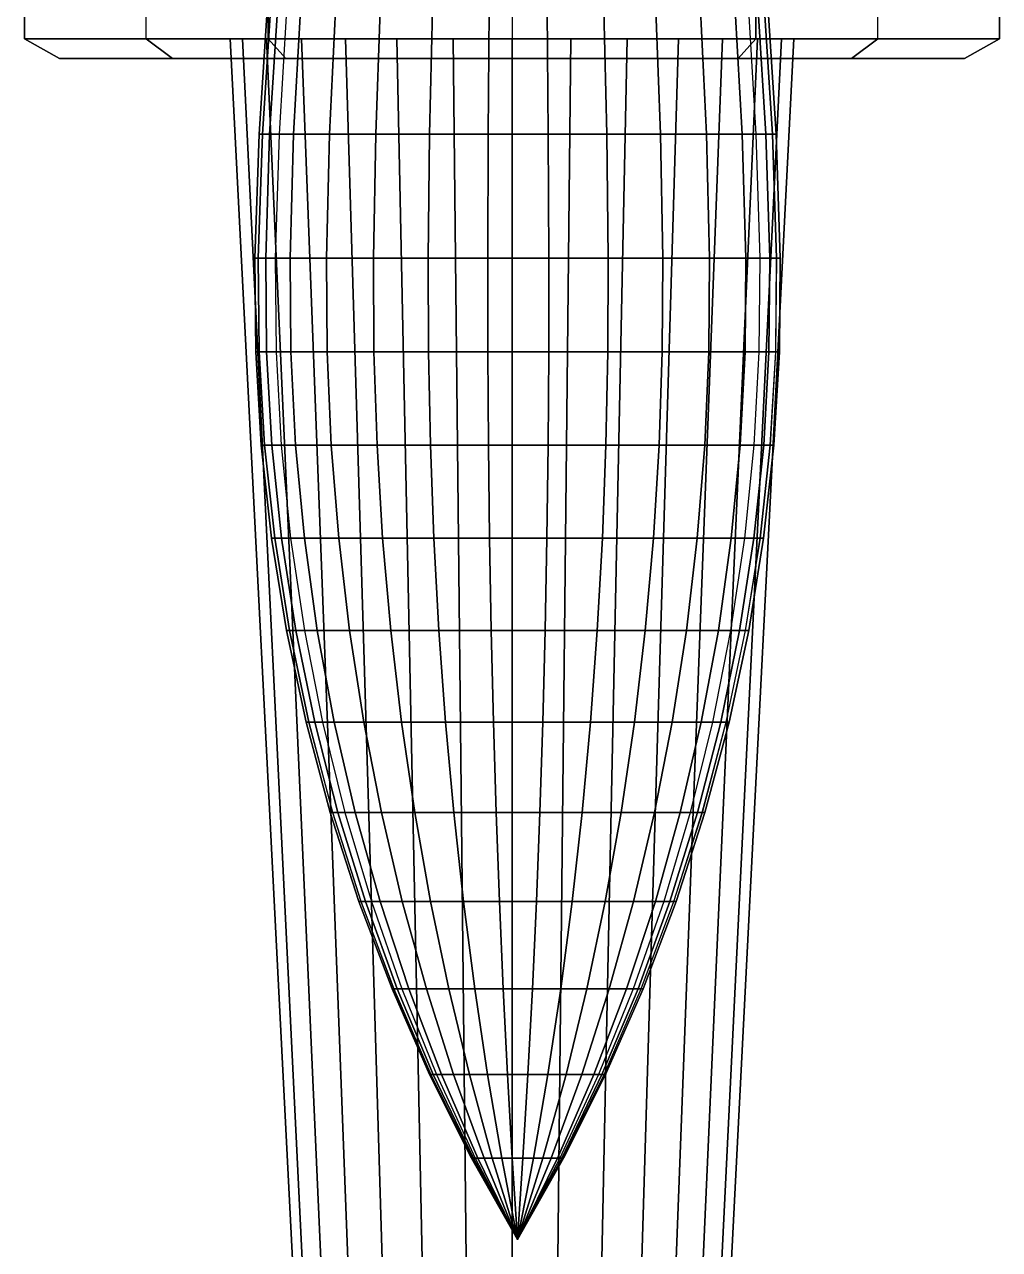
# Model space of a CAD drawing. Extents: x -22.3 to 6.3, y -18.7 to 3.3.
# Drawn here: x -1.795 to 0.883, y -13.472 to -10.107 of the extents above; entities that cross this region are included whole.
import ezdxf

# ---------------------------------------------------------------- set-up
doc = ezdxf.new("R2010")
doc.units = 0
doc.header["$MEASUREMENT"] = 0
for name, color, linetype in [('BODY', 7, 'CONTINUOUS'), ('CANOPY', 7, 'CONTINUOUS'), ('CANOPY-WINDOWS', 7, 'CONTINUOUS'), ('NOSE', 7, 'CONTINUOUS')]:
    doc.layers.add(name, color=color, linetype=linetype)

msp = doc.modelspace()

# ---------------------------------------------------------------- linework, layer by layer
at = {"layer": 'BODY', "linetype": 'Continuous'}
for points in [[(-0.4555, -5.0543, -3.7775), (-0.456, -10.1461, -4.0275), (-1.1256, -10.1461, -4.0275), (-1.1256, -9.2626, -4.0275)], [(-0.4555, -5.0543, -5.3496), (-0.456, -10.1461, -5.3496), (-1.1256, -10.1461, -5.3496), (-1.1256, -9.2626, -5.3496)], [(-0.4565, -5.0543, -5.3496), (-0.456, -10.1461, -5.3496), (0.2136, -10.1461, -5.3496), (0.2136, -9.2626, -5.3496)], [(-0.4565, -5.0543, -3.7775), (-0.456, -10.1461, -4.0275), (0.2136, -10.1461, -4.0275), (0.2136, -9.2626, -4.0275)], [(-1.4607, -9.2626, -4.1525), (-1.7953, -9.2626, -4.1525), (-1.7953, -10.1461, -4.1525), (-1.4607, -10.1461, -4.1525)], [(-1.7953, -10.1461, -4.1525), (-1.7953, -10.1461, -5.1525), (-1.7953, -9.2626, -5.1525), (-1.7953, -9.2626, -4.1525)], [(-1.4607, -9.2626, -5.4025), (-1.7953, -9.2626, -5.1525), (-1.7953, -10.1461, -5.1525), (-1.4607, -10.1461, -5.4025)], [(-1.1256, -10.1461, -4.0275), (-1.4607, -10.1461, -4.1525), (-1.4607, -9.2626, -4.1525), (-1.1256, -9.2626, -4.0275)], [(-1.1256, -10.1461, -5.3496), (-1.4607, -10.1461, -5.4025), (-1.4607, -9.2626, -5.4025), (-1.1256, -9.2626, -5.3496)], [(0.2136, -10.1461, -5.3496), (0.5487, -10.1461, -5.4025), (0.5487, -9.2626, -5.4025), (0.2136, -9.2626, -5.3496)], [(0.2136, -10.1461, -4.0275), (0.5487, -10.1461, -4.1525), (0.5487, -9.2626, -4.1525), (0.2136, -9.2626, -4.0275)], [(0.5487, -9.2626, -5.4025), (0.8833, -9.2626, -5.1525), (0.8833, -10.1461, -5.1525), (0.5487, -10.1461, -5.4025)], [(0.5487, -9.2626, -4.1525), (0.8833, -9.2626, -4.1525), (0.8833, -10.1461, -4.1525), (0.5487, -10.1461, -4.1525)], [(0.8833, -10.1461, -4.1525), (0.8833, -10.1461, -5.1525), (0.8833, -9.2626, -5.1525), (0.8833, -9.2626, -4.1525)], [(-1.3883, -10.2002, -5.3484), (-1.4607, -10.1461, -5.4025), (-1.7953, -10.1461, -5.1525), (-1.6988, -10.2002, -5.1164)], [(-1.7953, -10.1461, -5.1525), (-1.6988, -10.2002, -5.1164), (-1.6988, -10.2002, -4.1885), (-1.7953, -10.1461, -4.1525)], [(-1.6988, -10.2002, -4.1885), (-1.7953, -10.1461, -4.1525), (-1.4607, -10.1461, -4.1525), (-1.3883, -10.2002, -4.1885)], [(-1.1256, -10.1461, -5.3496), (-1.0774, -10.2002, -5.2993), (-1.3883, -10.2002, -5.3484), (-1.4607, -10.1461, -5.4025)], [(-1.4607, -10.1461, -4.1525), (-1.3883, -10.2002, -4.1885), (-1.0774, -10.2002, -4.0725), (-1.1256, -10.1461, -4.0275)], [(0.1654, -10.2002, -5.2993), (0.2136, -10.1461, -5.3496), (-1.1256, -10.1461, -5.3496), (-1.0774, -10.2002, -5.2993)], [(-1.0774, -10.2002, -4.0725), (-1.1256, -10.1461, -4.0275), (0.2136, -10.1461, -4.0275), (0.1654, -10.2002, -4.0725)], [(0.2136, -10.1461, -4.0275), (0.1654, -10.2002, -4.0725), (0.4763, -10.2002, -4.1885), (0.5487, -10.1461, -4.1525)], [(0.5487, -10.1461, -5.4025), (0.4763, -10.2002, -5.3484), (0.1654, -10.2002, -5.2993), (0.2136, -10.1461, -5.3496)], [(0.4763, -10.2002, -4.1885), (0.5487, -10.1461, -4.1525), (0.8833, -10.1461, -4.1525), (0.7867, -10.2002, -4.1885)], [(0.7867, -10.2002, -5.1164), (0.8833, -10.1461, -5.1525), (0.5487, -10.1461, -5.4025), (0.4763, -10.2002, -5.3484)], [(0.8833, -10.1461, -4.1525), (0.7867, -10.2002, -4.1885), (0.7867, -10.2002, -5.1164), (0.8833, -10.1461, -5.1525)], [(-1.3883, -10.2002, -4.1885), (-1.0774, -10.2002, -4.0725), (-0.456, -10.2002, -5.2993), (-1.0774, -10.2002, -5.2993)], [(0.1654, -10.2002, -4.0725), (-1.0774, -10.2002, -4.0725), (-0.456, -10.2002, -5.2993), (0.1654, -10.2002, -4.0725)], [(0.1654, -10.2002, -4.0725), (0.4763, -10.2002, -4.1885), (0.1654, -10.2002, -5.2993), (-0.456, -10.2002, -5.2993)]]:
    msp.add_3dface(points, dxfattribs=at)
at = {"layer": 'BODY', "color": 239, "linetype": 'Continuous'}
for points in [[(-1.3883, -10.2002, -4.1885), (-1.6988, -10.2002, -4.1885), (-1.6988, -10.2002, -5.1164), (-1.2328, -10.2002, -4.7439)], [(-1.6988, -10.2002, -5.1164), (-1.2328, -10.2002, -4.7439), (-1.0774, -10.2002, -5.2993), (-1.3883, -10.2002, -5.3484)], [(0.7867, -10.2002, -5.1164), (0.3208, -10.2002, -4.7439), (0.1654, -10.2002, -5.2993), (0.4763, -10.2002, -5.3484)], [(0.4763, -10.2002, -4.1885), (0.7867, -10.2002, -4.1885), (0.7867, -10.2002, -5.1164), (0.3208, -10.2002, -4.7439)]]:
    msp.add_3dface(points, dxfattribs=at)
at = {"layer": 'CANOPY', "linetype": 'Continuous'}
for points in [[(-1.1418, -10.4078, -4.0866), (-1.1199, -10.0673, -4.0829), (-1.0753, -10.0673, -4.2366), (-1.0958, -10.4078, -4.2452)], [(0.2602, -10.4078, -4.0866), (0.2383, -10.0673, -4.0829), (0.1937, -10.0673, -4.2366), (0.2142, -10.4078, -4.2452)], [(-1.1529, -10.749, -4.0884), (-1.1418, -10.4078, -4.0866), (-1.0958, -10.4078, -4.2452), (-1.1062, -10.749, -4.2496)], [(0.2713, -10.749, -4.0884), (0.2602, -10.4078, -4.0866), (0.2142, -10.4078, -4.2452), (0.2246, -10.749, -4.2496)], [(-1.1508, -11.006, -4.088), (-1.1529, -10.749, -4.0884), (-1.1062, -10.749, -4.2496), (-1.1041, -11.006, -4.2487)], [(0.2691, -11.006, -4.088), (0.2713, -10.749, -4.0884), (0.2246, -10.749, -4.2496), (0.2225, -11.006, -4.2487)], [(-1.1357, -11.2625, -4.0855), (-1.1508, -11.006, -4.088), (-1.1041, -11.006, -4.2487), (-1.0901, -11.2625, -4.2428)], [(0.2541, -11.2625, -4.0855), (0.2691, -11.006, -4.088), (0.2225, -11.006, -4.2487), (0.2085, -11.2625, -4.2428)], [(-1.1167, -11.518, -3.9236), (-1.1449, -11.2625, -3.9219), (-1.1358, -11.2625, -4.0854), (-1.108, -11.518, -4.0806)], [(-1.089, -11.518, -3.7689), (-1.116, -11.2625, -3.7607), (-1.1449, -11.2625, -3.9219), (-1.1167, -11.518, -3.9236)], [(-1.1079, -11.518, -4.0809), (-1.1357, -11.2625, -4.0855), (-1.0901, -11.2625, -4.2428), (-1.0641, -11.518, -4.2319)], [(-1.0263, -11.518, -3.6247), (-1.0507, -11.2625, -3.6105), (-1.116, -11.2625, -3.7607), (-1.089, -11.518, -3.7689)], [(-0.9321, -11.518, -3.4988), (-0.9526, -11.2625, -3.4794), (-1.0507, -11.2625, -3.6105), (-1.0263, -11.518, -3.6247)], [(-0.8114, -11.518, -3.398), (-0.8268, -11.2625, -3.3745), (-0.9526, -11.2625, -3.4794), (-0.9321, -11.518, -3.4988)], [(-0.6707, -11.518, -3.3279), (-0.6803, -11.2625, -3.3013), (-0.8268, -11.2625, -3.3745), (-0.8114, -11.518, -3.398)], [(-0.5176, -11.518, -3.292), (-0.5208, -11.2625, -3.264), (-0.6803, -11.2625, -3.3013), (-0.6707, -11.518, -3.3279)], [(-0.3604, -11.518, -3.2924), (-0.3571, -11.2625, -3.2644), (-0.5208, -11.2625, -3.264), (-0.5176, -11.518, -3.292)], [(-0.2075, -11.518, -3.3291), (-0.1978, -11.2625, -3.3026), (-0.3571, -11.2625, -3.2644), (-0.3604, -11.518, -3.2924)], [(-0.0672, -11.518, -3.4), (-0.0516, -11.2625, -3.3765), (-0.1978, -11.2625, -3.3026), (-0.2075, -11.518, -3.3291)], [(0.053, -11.518, -3.5014), (0.0735, -11.2625, -3.4821), (-0.0516, -11.2625, -3.3765), (-0.0672, -11.518, -3.4)], [(0.1465, -11.518, -3.6278), (0.171, -11.2625, -3.6137), (0.0735, -11.2625, -3.4821), (0.053, -11.518, -3.5014)], [(0.2084, -11.518, -3.7723), (0.2355, -11.2625, -3.7643), (0.171, -11.2625, -3.6137), (0.1465, -11.518, -3.6278)], [(0.2263, -11.518, -4.0809), (0.2541, -11.2625, -4.0855), (0.2085, -11.2625, -4.2428), (0.1825, -11.518, -4.2319)], [(0.2353, -11.518, -3.9272), (0.2635, -11.2625, -3.9257), (0.2355, -11.2625, -3.7643), (0.2084, -11.518, -3.7723)], [(0.2258, -11.518, -4.0842), (0.2535, -11.2625, -4.0891), (0.2635, -11.2625, -3.9257), (0.2353, -11.518, -3.9272)], [(-1.0674, -11.7717, -4.0741), (-1.1079, -11.518, -4.0809), (-1.0641, -11.518, -4.2319), (-1.0263, -11.7717, -4.2159)], [(0.1858, -11.7717, -4.0741), (0.2263, -11.518, -4.0809), (0.1825, -11.518, -4.2319), (0.1446, -11.7717, -4.2159)], [(-1.0143, -12.023, -4.0652), (-1.0674, -11.7717, -4.0741), (-1.0263, -11.7717, -4.2159), (-0.9766, -12.023, -4.195)], [(0.1326, -12.023, -4.0652), (0.1858, -11.7717, -4.0741), (0.1446, -11.7717, -4.2159), (0.095, -12.023, -4.195)], [(-0.9486, -12.2712, -4.0542), (-1.0143, -12.023, -4.0652), (-0.9766, -12.023, -4.195), (-0.9152, -12.2712, -4.1691)], [(0.067, -12.2712, -4.0542), (0.1326, -12.023, -4.0652), (0.095, -12.023, -4.195), (0.0336, -12.2712, -4.1691)], [(-0.8707, -12.5158, -4.0411), (-0.9486, -12.2712, -4.0542), (-0.9152, -12.2712, -4.1691), (-0.8424, -12.5158, -4.1384)], [(-0.011, -12.5158, -4.0411), (0.067, -12.2712, -4.0542), (0.0336, -12.2712, -4.1691), (-0.0392, -12.5158, -4.1384)], [(-0.7806, -12.756, -4.026), (-0.8707, -12.5158, -4.0411), (-0.8424, -12.5158, -4.1384), (-0.7582, -12.756, -4.103)], [(-0.101, -12.756, -4.026), (-0.011, -12.5158, -4.0411), (-0.0392, -12.5158, -4.1384), (-0.1234, -12.756, -4.103)], [(-0.6786, -12.9913, -4.0089), (-0.7806, -12.756, -4.026), (-0.7582, -12.756, -4.103), (-0.663, -12.9913, -4.0628)], [(-0.203, -12.9913, -4.0089), (-0.101, -12.756, -4.026), (-0.1234, -12.756, -4.103), (-0.2186, -12.9913, -4.0628)], [(-0.565, -13.221, -3.9899), (-0.6786, -12.9913, -4.0089), (-0.663, -12.9913, -4.0628), (-0.5568, -13.221, -4.0181)], [(-0.3166, -13.221, -3.9899), (-0.203, -12.9913, -4.0089), (-0.2186, -12.9913, -4.0628), (-0.3248, -13.221, -4.0181)], [(-0.4408, -13.4447, -3.9648), (-0.5672, -13.221, -3.9571), (-0.5656, -13.221, -3.9865), (-0.4408, -13.4447, -3.9648)], [(-0.4401, -13.4447, -3.9689), (-0.565, -13.221, -3.9899), (-0.5568, -13.221, -4.0181), (-0.4401, -13.4447, -3.9689)], [(-0.4415, -13.4447, -3.9689), (-0.3166, -13.221, -3.9899), (-0.3248, -13.221, -4.0181), (-0.4415, -13.4447, -3.9689)], [(-0.4408, -13.4447, -3.9648), (-0.3161, -13.221, -3.9871), (-0.3143, -13.221, -3.9578), (-0.4408, -13.4447, -3.9648)]]:
    msp.add_3dface(points, dxfattribs=at)
at = {"layer": 'CANOPY-WINDOWS', "color": 245, "linetype": 'Continuous'}
for points in [[(-1.151, -10.4078, -3.9215), (-1.1288, -10.0673, -3.9229), (-1.1199, -10.0673, -4.0827), (-1.1418, -10.4078, -4.0865)], [(-1.1219, -10.4078, -3.7589), (-1.1006, -10.0673, -3.7654), (-1.1288, -10.0673, -3.9229), (-1.151, -10.4078, -3.9215)], [(-1.0561, -10.4078, -3.6074), (-1.0368, -10.0673, -3.6186), (-1.1006, -10.0673, -3.7654), (-1.1219, -10.4078, -3.7589)], [(-0.957, -10.4078, -3.4751), (-0.9409, -10.0673, -3.4905), (-1.0368, -10.0673, -3.6186), (-1.0561, -10.4078, -3.6074)], [(-0.8302, -10.4078, -3.3693), (-0.818, -10.0673, -3.3879), (-0.9409, -10.0673, -3.4905), (-0.957, -10.4078, -3.4751)], [(-0.6824, -10.4078, -3.2955), (-0.6748, -10.0673, -3.3165), (-0.818, -10.0673, -3.3879), (-0.8302, -10.4078, -3.3693)], [(-0.5215, -10.4078, -3.2579), (-0.519, -10.0673, -3.28), (-0.6748, -10.0673, -3.3165), (-0.6824, -10.4078, -3.2955)], [(-0.3563, -10.4078, -3.2583), (-0.359, -10.0673, -3.2804), (-0.519, -10.0673, -3.28), (-0.5215, -10.4078, -3.2579)], [(-0.1957, -10.4078, -3.2968), (-0.2033, -10.0673, -3.3177), (-0.359, -10.0673, -3.2804), (-0.3563, -10.4078, -3.2583)], [(-0.0482, -10.4078, -3.3714), (-0.0605, -10.0673, -3.3899), (-0.2033, -10.0673, -3.3177), (-0.1957, -10.4078, -3.2968)], [(0.078, -10.4078, -3.4779), (0.0618, -10.0673, -3.4931), (-0.0605, -10.0673, -3.3899), (-0.0482, -10.4078, -3.3714)], [(0.1763, -10.4078, -3.6107), (0.157, -10.0673, -3.6218), (0.0618, -10.0673, -3.4931), (0.078, -10.4078, -3.4779)], [(0.2414, -10.4078, -3.7625), (0.22, -10.0673, -3.7689), (0.157, -10.0673, -3.6218), (0.1763, -10.4078, -3.6107)], [(0.2696, -10.4078, -3.9253), (0.2474, -10.0673, -3.9266), (0.22, -10.0673, -3.7689), (0.2414, -10.4078, -3.7625)], [(0.2596, -10.4078, -4.0902), (0.2377, -10.0673, -4.0863), (0.2474, -10.0673, -3.9266), (0.2696, -10.4078, -3.9253)], [(-1.1622, -10.749, -3.9209), (-1.151, -10.4078, -3.9215), (-1.1418, -10.4078, -4.0865), (-1.1529, -10.749, -4.0884)], [(-1.1327, -10.749, -3.7557), (-1.1219, -10.4078, -3.7589), (-1.151, -10.4078, -3.9215), (-1.1622, -10.749, -3.9209)], [(-1.0658, -10.749, -3.6017), (-1.0561, -10.4078, -3.6074), (-1.1219, -10.4078, -3.7589), (-1.1327, -10.749, -3.7557)], [(-0.9652, -10.749, -3.4674), (-0.957, -10.4078, -3.4751), (-1.0561, -10.4078, -3.6074), (-1.0658, -10.749, -3.6017)], [(-0.8364, -10.749, -3.3599), (-0.8302, -10.4078, -3.3693), (-0.957, -10.4078, -3.4751), (-0.9652, -10.749, -3.4674)], [(-0.6862, -10.749, -3.285), (-0.6824, -10.4078, -3.2955), (-0.8302, -10.4078, -3.3693), (-0.8364, -10.749, -3.3599)], [(-0.5228, -10.749, -3.2467), (-0.5215, -10.4078, -3.2579), (-0.6824, -10.4078, -3.2955), (-0.6862, -10.749, -3.285)], [(-0.355, -10.749, -3.2471), (-0.3563, -10.4078, -3.2583), (-0.5215, -10.4078, -3.2579), (-0.5228, -10.749, -3.2467)], [(-0.1918, -10.749, -3.2863), (-0.1957, -10.4078, -3.2968), (-0.3563, -10.4078, -3.2583), (-0.355, -10.749, -3.2471)], [(-0.042, -10.749, -3.362), (-0.0482, -10.4078, -3.3714), (-0.1957, -10.4078, -3.2968), (-0.1918, -10.749, -3.2863)], [(0.0862, -10.749, -3.4702), (0.078, -10.4078, -3.4779), (-0.0482, -10.4078, -3.3714), (-0.042, -10.749, -3.362)], [(0.1861, -10.749, -3.6051), (0.1763, -10.4078, -3.6107), (0.078, -10.4078, -3.4779), (0.0862, -10.749, -3.4702)], [(0.2522, -10.749, -3.7593), (0.2414, -10.4078, -3.7625), (0.1763, -10.4078, -3.6107), (0.1861, -10.749, -3.6051)], [(0.2809, -10.749, -3.9247), (0.2696, -10.4078, -3.9253), (0.2414, -10.4078, -3.7625), (0.2522, -10.749, -3.7593)], [(0.2707, -10.749, -4.0922), (0.2596, -10.4078, -4.0902), (0.2696, -10.4078, -3.9253), (0.2809, -10.749, -3.9247)], [(-1.16, -11.006, -3.921), (-1.1622, -10.749, -3.9209), (-1.1529, -10.749, -4.0884), (-1.1508, -11.006, -4.088)], [(-1.1306, -11.006, -3.7563), (-1.1327, -10.749, -3.7557), (-1.1622, -10.749, -3.9209), (-1.16, -11.006, -3.921)], [(-1.0639, -11.006, -3.6029), (-1.0658, -10.749, -3.6017), (-1.1327, -10.749, -3.7557), (-1.1306, -11.006, -3.7563)], [(-0.9636, -11.006, -3.4689), (-0.9652, -10.749, -3.4674), (-1.0658, -10.749, -3.6017), (-1.0639, -11.006, -3.6029)], [(-0.8352, -11.006, -3.3617), (-0.8364, -10.749, -3.3599), (-0.9652, -10.749, -3.4674), (-0.9636, -11.006, -3.4689)], [(-0.6855, -11.006, -3.287), (-0.6862, -10.749, -3.285), (-0.8364, -10.749, -3.3599), (-0.8352, -11.006, -3.3617)], [(-0.5226, -11.006, -3.2489), (-0.5228, -10.749, -3.2467), (-0.6862, -10.749, -3.285), (-0.6855, -11.006, -3.287)], [(-0.3552, -11.006, -3.2493), (-0.355, -10.749, -3.2471), (-0.5228, -10.749, -3.2467), (-0.5226, -11.006, -3.2489)], [(-0.1926, -11.006, -3.2883), (-0.1918, -10.749, -3.2863), (-0.355, -10.749, -3.2471), (-0.3552, -11.006, -3.2493)], [(-0.0432, -11.006, -3.3638), (-0.042, -10.749, -3.362), (-0.1918, -10.749, -3.2863), (-0.1926, -11.006, -3.2883)], [(0.0846, -11.006, -3.4717), (0.0862, -10.749, -3.4702), (-0.042, -10.749, -3.362), (-0.0432, -11.006, -3.3638)], [(0.1842, -11.006, -3.6062), (0.1861, -10.749, -3.6051), (0.0862, -10.749, -3.4702), (0.0846, -11.006, -3.4717)], [(0.25, -11.006, -3.76), (0.2522, -10.749, -3.7593), (0.1861, -10.749, -3.6051), (0.1842, -11.006, -3.6062)], [(0.2787, -11.006, -3.9248), (0.2809, -10.749, -3.9247), (0.2522, -10.749, -3.7593), (0.25, -11.006, -3.76)], [(0.2685, -11.006, -4.0918), (0.2707, -10.749, -4.0922), (0.2809, -10.749, -3.9247), (0.2787, -11.006, -3.9248)], [(-1.1449, -11.2625, -3.9219), (-1.16, -11.006, -3.921), (-1.1508, -11.006, -4.088), (-1.1358, -11.2625, -4.0854)], [(-1.116, -11.2625, -3.7607), (-1.1306, -11.006, -3.7563), (-1.16, -11.006, -3.921), (-1.1449, -11.2625, -3.9219)], [(-1.0507, -11.2625, -3.6105), (-1.0639, -11.006, -3.6029), (-1.1306, -11.006, -3.7563), (-1.116, -11.2625, -3.7607)], [(-0.9526, -11.2625, -3.4794), (-0.9636, -11.006, -3.4689), (-1.0639, -11.006, -3.6029), (-1.0507, -11.2625, -3.6105)], [(-0.8268, -11.2625, -3.3745), (-0.8352, -11.006, -3.3617), (-0.9636, -11.006, -3.4689), (-0.9526, -11.2625, -3.4794)], [(-0.6803, -11.2625, -3.3013), (-0.6855, -11.006, -3.287), (-0.8352, -11.006, -3.3617), (-0.8268, -11.2625, -3.3745)], [(-0.5208, -11.2625, -3.264), (-0.5226, -11.006, -3.2489), (-0.6855, -11.006, -3.287), (-0.6803, -11.2625, -3.3013)], [(-0.3571, -11.2625, -3.2644), (-0.3552, -11.006, -3.2493), (-0.5226, -11.006, -3.2489), (-0.5208, -11.2625, -3.264)], [(-0.1978, -11.2625, -3.3026), (-0.1926, -11.006, -3.2883), (-0.3552, -11.006, -3.2493), (-0.3571, -11.2625, -3.2644)], [(-0.0516, -11.2625, -3.3765), (-0.0432, -11.006, -3.3638), (-0.1926, -11.006, -3.2883), (-0.1978, -11.2625, -3.3026)], [(0.0735, -11.2625, -3.4821), (0.0846, -11.006, -3.4717), (-0.0432, -11.006, -3.3638), (-0.0516, -11.2625, -3.3765)], [(0.171, -11.2625, -3.6137), (0.1842, -11.006, -3.6062), (0.0846, -11.006, -3.4717), (0.0735, -11.2625, -3.4821)], [(0.2355, -11.2625, -3.7643), (0.25, -11.006, -3.76), (0.1842, -11.006, -3.6062), (0.171, -11.2625, -3.6137)], [(0.2635, -11.2625, -3.9257), (0.2787, -11.006, -3.9248), (0.25, -11.006, -3.76), (0.2355, -11.2625, -3.7643)], [(0.2535, -11.2625, -4.0891), (0.2685, -11.006, -4.0918), (0.2787, -11.006, -3.9248), (0.2635, -11.2625, -3.9257)], [(-1.0757, -11.7717, -3.9261), (-1.1167, -11.518, -3.9236), (-1.108, -11.518, -4.0806), (-1.0675, -11.7717, -4.0736)], [(-1.0497, -11.7717, -3.7808), (-1.089, -11.518, -3.7689), (-1.1167, -11.518, -3.9236), (-1.0757, -11.7717, -3.9261)], [(-0.9908, -11.7717, -3.6453), (-1.0263, -11.518, -3.6247), (-1.089, -11.518, -3.7689), (-1.0497, -11.7717, -3.7808)], [(-0.9023, -11.7717, -3.5271), (-0.9321, -11.518, -3.4988), (-1.0263, -11.518, -3.6247), (-0.9908, -11.7717, -3.6453)], [(-0.7889, -11.7717, -3.4324), (-0.8114, -11.518, -3.398), (-0.9321, -11.518, -3.4988), (-0.9023, -11.7717, -3.5271)], [(-0.6568, -11.7717, -3.3665), (-0.6707, -11.518, -3.3279), (-0.8114, -11.518, -3.398), (-0.7889, -11.7717, -3.4324)], [(-0.513, -11.7717, -3.3328), (-0.5176, -11.518, -3.292), (-0.6707, -11.518, -3.3279), (-0.6568, -11.7717, -3.3665)], [(-0.3653, -11.7717, -3.3332), (-0.3604, -11.518, -3.2924), (-0.5176, -11.518, -3.292), (-0.513, -11.7717, -3.3328)], [(-0.2217, -11.7717, -3.3677), (-0.2075, -11.518, -3.3291), (-0.3604, -11.518, -3.2924), (-0.3653, -11.7717, -3.3332)], [(-0.0899, -11.7717, -3.4343), (-0.0672, -11.518, -3.4), (-0.2075, -11.518, -3.3291), (-0.2217, -11.7717, -3.3677)], [(0.023, -11.7717, -3.5295), (0.053, -11.518, -3.5014), (-0.0672, -11.518, -3.4), (-0.0899, -11.7717, -3.4343)], [(0.1109, -11.7717, -3.6482), (0.1465, -11.518, -3.6278), (0.053, -11.518, -3.5014), (0.023, -11.7717, -3.5295)], [(0.169, -11.7717, -3.784), (0.2084, -11.518, -3.7723), (0.1465, -11.518, -3.6278), (0.1109, -11.7717, -3.6482)], [(0.1943, -11.7717, -3.9295), (0.2353, -11.518, -3.9272), (0.2084, -11.518, -3.7723), (0.169, -11.7717, -3.784)], [(0.1853, -11.7717, -4.0769), (0.2258, -11.518, -4.0842), (0.2353, -11.518, -3.9272), (0.1943, -11.7717, -3.9295)], [(-1.0219, -12.023, -3.9294), (-1.0757, -11.7717, -3.9261), (-1.0675, -11.7717, -4.0736), (-1.0144, -12.023, -4.0644)], [(-0.9981, -12.023, -3.7963), (-1.0497, -11.7717, -3.7808), (-1.0757, -11.7717, -3.9261), (-1.0219, -12.023, -3.9294)], [(-0.9442, -12.023, -3.6724), (-0.9908, -11.7717, -3.6453), (-1.0497, -11.7717, -3.7808), (-0.9981, -12.023, -3.7963)], [(-0.8632, -12.023, -3.5642), (-0.9023, -11.7717, -3.5271), (-0.9908, -11.7717, -3.6453), (-0.9442, -12.023, -3.6724)], [(-0.7594, -12.023, -3.4776), (-0.7889, -11.7717, -3.4324), (-0.9023, -11.7717, -3.5271), (-0.8632, -12.023, -3.5642)], [(-0.6385, -12.023, -3.4172), (-0.6568, -11.7717, -3.3665), (-0.7889, -11.7717, -3.4324), (-0.7594, -12.023, -3.4776)], [(-0.5069, -12.023, -3.3864), (-0.513, -11.7717, -3.3328), (-0.6568, -11.7717, -3.3665), (-0.6385, -12.023, -3.4172)], [(-0.3717, -12.023, -3.3868), (-0.3653, -11.7717, -3.3332), (-0.513, -11.7717, -3.3328), (-0.5069, -12.023, -3.3864)], [(-0.2402, -12.023, -3.4183), (-0.2217, -11.7717, -3.3677), (-0.3653, -11.7717, -3.3332), (-0.3717, -12.023, -3.3868)], [(-0.1196, -12.023, -3.4793), (-0.0899, -11.7717, -3.4343), (-0.2217, -11.7717, -3.3677), (-0.2402, -12.023, -3.4183)], [(-0.0163, -12.023, -3.5664), (0.023, -11.7717, -3.5295), (-0.0899, -11.7717, -3.4343), (-0.1196, -12.023, -3.4793)], [(0.0641, -12.023, -3.6751), (0.1109, -11.7717, -3.6482), (0.023, -11.7717, -3.5295), (-0.0163, -12.023, -3.5664)], [(0.1173, -12.023, -3.7993), (0.169, -11.7717, -3.784), (0.1109, -11.7717, -3.6482), (0.0641, -12.023, -3.6751)], [(0.1405, -12.023, -3.9325), (0.1943, -11.7717, -3.9295), (0.169, -11.7717, -3.784), (0.1173, -12.023, -3.7993)], [(0.1322, -12.023, -4.0674), (0.1853, -11.7717, -4.0769), (0.1943, -11.7717, -3.9295), (0.1405, -12.023, -3.9325)], [(-0.9555, -12.2712, -3.9334), (-1.0219, -12.023, -3.9294), (-1.0144, -12.023, -4.0644), (-0.9488, -12.2712, -4.053)], [(-0.9344, -12.2712, -3.8156), (-0.9981, -12.023, -3.7963), (-1.0219, -12.023, -3.9294), (-0.9555, -12.2712, -3.9334)], [(-0.8866, -12.2712, -3.7058), (-0.9442, -12.023, -3.6724), (-0.9981, -12.023, -3.7963), (-0.9344, -12.2712, -3.8156)], [(-0.8149, -12.2712, -3.61), (-0.8632, -12.023, -3.5642), (-0.9442, -12.023, -3.6724), (-0.8866, -12.2712, -3.7058)], [(-0.723, -12.2712, -3.5333), (-0.7594, -12.023, -3.4776), (-0.8632, -12.023, -3.5642), (-0.8149, -12.2712, -3.61)], [(-0.6159, -12.2712, -3.4798), (-0.6385, -12.023, -3.4172), (-0.7594, -12.023, -3.4776), (-0.723, -12.2712, -3.5333)], [(-0.4993, -12.2712, -3.4525), (-0.5069, -12.023, -3.3864), (-0.6385, -12.023, -3.4172), (-0.6159, -12.2712, -3.4798)], [(-0.3796, -12.2712, -3.4528), (-0.3717, -12.023, -3.3868), (-0.5069, -12.023, -3.3864), (-0.4993, -12.2712, -3.4525)], [(-0.2632, -12.2712, -3.4808), (-0.2402, -12.023, -3.4183), (-0.3717, -12.023, -3.3868), (-0.3796, -12.2712, -3.4528)], [(-0.1563, -12.2712, -3.5348), (-0.1196, -12.023, -3.4793), (-0.2402, -12.023, -3.4183), (-0.2632, -12.2712, -3.4808)], [(-0.0648, -12.2712, -3.612), (-0.0163, -12.023, -3.5664), (-0.1196, -12.023, -3.4793), (-0.1563, -12.2712, -3.5348)], [(0.0064, -12.2712, -3.7082), (0.0641, -12.023, -3.6751), (-0.0163, -12.023, -3.5664), (-0.0648, -12.2712, -3.612)], [(0.0535, -12.2712, -3.8182), (0.1173, -12.023, -3.7993), (0.0641, -12.023, -3.6751), (0.0064, -12.2712, -3.7082)], [(0.074, -12.2712, -3.9362), (0.1405, -12.023, -3.9325), (0.1173, -12.023, -3.7993), (0.0535, -12.2712, -3.8182)], [(0.0667, -12.2712, -4.0557), (0.1322, -12.023, -4.0674), (0.1405, -12.023, -3.9325), (0.074, -12.2712, -3.9362)], [(-0.8766, -12.5158, -3.9383), (-0.9555, -12.2712, -3.9334), (-0.9488, -12.2712, -4.053), (-0.8709, -12.5158, -4.0395)], [(-0.8587, -12.5158, -3.8385), (-0.9344, -12.2712, -3.8156), (-0.9555, -12.2712, -3.9334), (-0.8766, -12.5158, -3.9383)], [(-0.8183, -12.5158, -3.7455), (-0.8866, -12.2712, -3.7058), (-0.9344, -12.2712, -3.8156), (-0.8587, -12.5158, -3.8385)], [(-0.7575, -12.5158, -3.6644), (-0.8149, -12.2712, -3.61), (-0.8866, -12.2712, -3.7058), (-0.8183, -12.5158, -3.7455)], [(-0.6797, -12.5158, -3.5994), (-0.723, -12.2712, -3.5333), (-0.8149, -12.2712, -3.61), (-0.7575, -12.5158, -3.6644)], [(-0.589, -12.5158, -3.5542), (-0.6159, -12.2712, -3.4798), (-0.723, -12.2712, -3.5333), (-0.6797, -12.5158, -3.5994)], [(-0.4903, -12.5158, -3.5311), (-0.4993, -12.2712, -3.4525), (-0.6159, -12.2712, -3.4798), (-0.589, -12.5158, -3.5542)], [(-0.389, -12.5158, -3.5313), (-0.3796, -12.2712, -3.4528), (-0.4993, -12.2712, -3.4525), (-0.4903, -12.5158, -3.5311)], [(-0.2904, -12.5158, -3.555), (-0.2632, -12.2712, -3.4808), (-0.3796, -12.2712, -3.4528), (-0.389, -12.5158, -3.5313)], [(-0.1999, -12.5158, -3.6007), (-0.1563, -12.2712, -3.5348), (-0.2632, -12.2712, -3.4808), (-0.2904, -12.5158, -3.555)], [(-0.1225, -12.5158, -3.6661), (-0.0648, -12.2712, -3.612), (-0.1563, -12.2712, -3.5348), (-0.1999, -12.5158, -3.6007)], [(-0.0622, -12.5158, -3.7475), (0.0064, -12.2712, -3.7082), (-0.0648, -12.2712, -3.612), (-0.1225, -12.5158, -3.6661)], [(-0.0223, -12.5158, -3.8407), (0.0535, -12.2712, -3.8182), (0.0064, -12.2712, -3.7082), (-0.0622, -12.5158, -3.7475)], [(-0.0049, -12.5158, -3.9406), (0.074, -12.2712, -3.9362), (0.0535, -12.2712, -3.8182), (-0.0223, -12.5158, -3.8407)], [(-0.0111, -12.5158, -4.0417), (0.0667, -12.2712, -4.0557), (0.074, -12.2712, -3.9362), (-0.0049, -12.5158, -3.9406)], [(-0.7854, -12.756, -3.9438), (-0.8766, -12.5158, -3.9383), (-0.8709, -12.5158, -4.0395), (-0.7809, -12.756, -4.0238)], [(-0.7713, -12.756, -3.8649), (-0.8587, -12.5158, -3.8385), (-0.8766, -12.5158, -3.9383), (-0.7854, -12.756, -3.9438)], [(-0.7393, -12.756, -3.7914), (-0.8183, -12.5158, -3.7455), (-0.8587, -12.5158, -3.8385), (-0.7713, -12.756, -3.8649)], [(-0.6913, -12.756, -3.7272), (-0.7575, -12.5158, -3.6644), (-0.8183, -12.5158, -3.7455), (-0.7393, -12.756, -3.7914)], [(-0.6297, -12.756, -3.6759), (-0.6797, -12.5158, -3.5994), (-0.7575, -12.5158, -3.6644), (-0.6913, -12.756, -3.7272)], [(-0.558, -12.756, -3.6401), (-0.589, -12.5158, -3.5542), (-0.6797, -12.5158, -3.5994), (-0.6297, -12.756, -3.6759)], [(-0.48, -12.756, -3.6218), (-0.4903, -12.5158, -3.5311), (-0.589, -12.5158, -3.5542), (-0.558, -12.756, -3.6401)], [(-0.3998, -12.756, -3.622), (-0.389, -12.5158, -3.5313), (-0.4903, -12.5158, -3.5311), (-0.48, -12.756, -3.6218)], [(-0.3219, -12.756, -3.6407), (-0.2904, -12.5158, -3.555), (-0.389, -12.5158, -3.5313), (-0.3998, -12.756, -3.622)], [(-0.2503, -12.756, -3.6769), (-0.1999, -12.5158, -3.6007), (-0.2904, -12.5158, -3.555), (-0.3219, -12.756, -3.6407)], [(-0.1891, -12.756, -3.7286), (-0.1225, -12.5158, -3.6661), (-0.1999, -12.5158, -3.6007), (-0.2503, -12.756, -3.6769)], [(-0.1414, -12.756, -3.793), (-0.0622, -12.5158, -3.7475), (-0.1225, -12.5158, -3.6661), (-0.1891, -12.756, -3.7286)], [(-0.1098, -12.756, -3.8667), (-0.0223, -12.5158, -3.8407), (-0.0622, -12.5158, -3.7475), (-0.1414, -12.756, -3.793)], [(-0.0961, -12.756, -3.9456), (-0.0049, -12.5158, -3.9406), (-0.0223, -12.5158, -3.8407), (-0.1098, -12.756, -3.8667)], [(-0.101, -12.756, -4.0256), (-0.0111, -12.5158, -4.0417), (-0.0049, -12.5158, -3.9406), (-0.0961, -12.756, -3.9456)], [(-0.6822, -12.9913, -3.9501), (-0.7854, -12.756, -3.9438), (-0.7809, -12.756, -4.0238), (-0.6791, -12.9913, -4.0062)], [(-0.6723, -12.9913, -3.8948), (-0.7713, -12.756, -3.8649), (-0.7854, -12.756, -3.9438), (-0.6822, -12.9913, -3.9501)], [(-0.6499, -12.9913, -3.8433), (-0.7393, -12.756, -3.7914), (-0.7713, -12.756, -3.8649), (-0.6723, -12.9913, -3.8948)], [(-0.6163, -12.9913, -3.7984), (-0.6913, -12.756, -3.7272), (-0.7393, -12.756, -3.7914), (-0.6499, -12.9913, -3.8433)], [(-0.5732, -12.9913, -3.7624), (-0.6297, -12.756, -3.6759), (-0.6913, -12.756, -3.7272), (-0.6163, -12.9913, -3.7984)], [(-0.5229, -12.9913, -3.7373), (-0.558, -12.756, -3.6401), (-0.6297, -12.756, -3.6759), (-0.5732, -12.9913, -3.7624)], [(-0.4682, -12.9913, -3.7245), (-0.48, -12.756, -3.6218), (-0.558, -12.756, -3.6401), (-0.5229, -12.9913, -3.7373)], [(-0.4121, -12.9913, -3.7247), (-0.3998, -12.756, -3.622), (-0.48, -12.756, -3.6218), (-0.4682, -12.9913, -3.7245)], [(-0.3575, -12.9913, -3.7378), (-0.3219, -12.756, -3.6407), (-0.3998, -12.756, -3.622), (-0.4121, -12.9913, -3.7247)], [(-0.3074, -12.9913, -3.7631), (-0.2503, -12.756, -3.6769), (-0.3219, -12.756, -3.6407), (-0.3575, -12.9913, -3.7378)], [(-0.2645, -12.9913, -3.7993), (-0.1891, -12.756, -3.7286), (-0.2503, -12.756, -3.6769), (-0.3074, -12.9913, -3.7631)], [(-0.231, -12.9913, -3.8444), (-0.1414, -12.756, -3.793), (-0.1891, -12.756, -3.7286), (-0.2645, -12.9913, -3.7993)], [(-0.2089, -12.9913, -3.8961), (-0.1098, -12.756, -3.8667), (-0.1414, -12.756, -3.793), (-0.231, -12.9913, -3.8444)], [(-0.1993, -12.9913, -3.9514), (-0.0961, -12.756, -3.9456), (-0.1098, -12.756, -3.8667), (-0.2089, -12.9913, -3.8961)], [(-0.2028, -12.9913, -4.0074), (-0.101, -12.756, -4.0256), (-0.0961, -12.756, -3.9456), (-0.1993, -12.9913, -3.9514)], [(-0.5672, -13.221, -3.9571), (-0.6822, -12.9913, -3.9501), (-0.6791, -12.9913, -4.0062), (-0.5656, -13.221, -3.9865)], [(-0.562, -13.221, -3.9281), (-0.6723, -12.9913, -3.8948), (-0.6822, -12.9913, -3.9501), (-0.5672, -13.221, -3.9571)], [(-0.5503, -13.221, -3.9012), (-0.6499, -12.9913, -3.8433), (-0.6723, -12.9913, -3.8948), (-0.562, -13.221, -3.9281)], [(-0.5327, -13.221, -3.8776), (-0.6163, -12.9913, -3.7984), (-0.6499, -12.9913, -3.8433), (-0.5503, -13.221, -3.9012)], [(-0.5101, -13.221, -3.8588), (-0.5732, -12.9913, -3.7624), (-0.6163, -12.9913, -3.7984), (-0.5327, -13.221, -3.8776)], [(-0.4838, -13.221, -3.8457), (-0.5229, -12.9913, -3.7373), (-0.5732, -12.9913, -3.7624), (-0.5101, -13.221, -3.8588)], [(-0.4552, -13.221, -3.839), (-0.4682, -12.9913, -3.7245), (-0.5229, -12.9913, -3.7373), (-0.4838, -13.221, -3.8457)], [(-0.4258, -13.221, -3.839), (-0.4121, -12.9913, -3.7247), (-0.4682, -12.9913, -3.7245), (-0.4552, -13.221, -3.839)], [(-0.3972, -13.221, -3.8459), (-0.3575, -12.9913, -3.7378), (-0.4121, -12.9913, -3.7247), (-0.4258, -13.221, -3.839)], [(-0.3709, -13.221, -3.8592), (-0.3074, -12.9913, -3.7631), (-0.3575, -12.9913, -3.7378), (-0.3972, -13.221, -3.8459)], [(-0.3484, -13.221, -3.8781), (-0.2645, -12.9913, -3.7993), (-0.3074, -12.9913, -3.7631), (-0.3709, -13.221, -3.8592)], [(-0.3309, -13.221, -3.9018), (-0.231, -12.9913, -3.8444), (-0.2645, -12.9913, -3.7993), (-0.3484, -13.221, -3.8781)], [(-0.3194, -13.221, -3.9288), (-0.2089, -12.9913, -3.8961), (-0.231, -12.9913, -3.8444), (-0.3309, -13.221, -3.9018)], [(-0.3143, -13.221, -3.9578), (-0.1993, -12.9913, -3.9514), (-0.2089, -12.9913, -3.8961), (-0.3194, -13.221, -3.9288)], [(-0.3161, -13.221, -3.9871), (-0.2028, -12.9913, -4.0074), (-0.1993, -12.9913, -3.9514), (-0.3143, -13.221, -3.9578)], [(-0.4408, -13.4447, -3.9648), (-0.562, -13.221, -3.9281), (-0.5672, -13.221, -3.9571), (-0.4408, -13.4447, -3.9648)], [(-0.4408, -13.4447, -3.9648), (-0.5503, -13.221, -3.9012), (-0.562, -13.221, -3.9281), (-0.4408, -13.4447, -3.9648)], [(-0.4408, -13.4447, -3.9648), (-0.5327, -13.221, -3.8776), (-0.5503, -13.221, -3.9012), (-0.4408, -13.4447, -3.9648)], [(-0.4408, -13.4447, -3.9648), (-0.5101, -13.221, -3.8588), (-0.5327, -13.221, -3.8776), (-0.4408, -13.4447, -3.9648)], [(-0.4408, -13.4447, -3.9648), (-0.4838, -13.221, -3.8457), (-0.5101, -13.221, -3.8588), (-0.4408, -13.4447, -3.9648)], [(-0.4408, -13.4447, -3.9648), (-0.4552, -13.221, -3.839), (-0.4838, -13.221, -3.8457), (-0.4408, -13.4447, -3.9648)], [(-0.4408, -13.4447, -3.9648), (-0.4258, -13.221, -3.839), (-0.4552, -13.221, -3.839), (-0.4408, -13.4447, -3.9648)], [(-0.4408, -13.4447, -3.9648), (-0.3972, -13.221, -3.8459), (-0.4258, -13.221, -3.839), (-0.4408, -13.4447, -3.9648)], [(-0.4408, -13.4447, -3.9648), (-0.3709, -13.221, -3.8592), (-0.3972, -13.221, -3.8459), (-0.4408, -13.4447, -3.9648)], [(-0.4408, -13.4447, -3.9648), (-0.3484, -13.221, -3.8781), (-0.3709, -13.221, -3.8592), (-0.4408, -13.4447, -3.9648)], [(-0.4408, -13.4447, -3.9648), (-0.3309, -13.221, -3.9018), (-0.3484, -13.221, -3.8781), (-0.4408, -13.4447, -3.9648)], [(-0.4408, -13.4447, -3.9648), (-0.3194, -13.221, -3.9288), (-0.3309, -13.221, -3.9018), (-0.4408, -13.4447, -3.9648)], [(-0.4408, -13.4447, -3.9648), (-0.3143, -13.221, -3.9578), (-0.3194, -13.221, -3.9288), (-0.4408, -13.4447, -3.9648)]]:
    msp.add_3dface(points, dxfattribs=at)
at = {"layer": 'NOSE', "color": 5, "linetype": 'Continuous'}
for points in [[(-1.059, -13.4988, -4.6345), (-1.2302, -10.1461, -4.6525), (-1.1964, -10.1461, -4.8117), (-1.0326, -13.4988, -4.7585)], [(0.1206, -13.4988, -4.7585), (0.2844, -10.1461, -4.8117), (0.3182, -10.1461, -4.6525), (0.147, -13.4988, -4.6345)]]:
    msp.add_3dface(points, dxfattribs=at)
at = {"layer": 'NOSE', "linetype": 'Continuous'}
for points in [[(-1.059, -13.4988, -4.5077), (-1.2302, -10.1461, -4.4897), (-1.2302, -10.1461, -4.6525), (-1.059, -13.4988, -4.6345)], [(-1.0326, -13.4988, -4.7585), (-1.1964, -10.1461, -4.8117), (-1.1302, -10.1461, -4.9603), (-0.9811, -13.4988, -4.8743)], [(-0.9811, -13.4988, -4.2679), (-1.1302, -10.1461, -4.1819), (-1.1964, -10.1461, -4.3305), (-1.0326, -13.4988, -4.3837)], [(-0.9811, -13.4988, -4.8743), (-1.1302, -10.1461, -4.9603), (-1.0345, -10.1461, -5.092), (-0.9066, -13.4988, -4.9768)], [(-0.9066, -13.4988, -4.1654), (-1.0345, -10.1461, -4.1761), (-1.1302, -10.1461, -4.1819), (-0.9811, -13.4988, -4.2679)], [(-0.9066, -13.4988, -4.9768), (-1.0345, -10.1461, -5.092), (-0.9136, -10.1461, -5.2009), (-0.8124, -13.4988, -5.0616)], [(-0.8124, -13.4988, -4.0806), (-0.9136, -10.1461, -4.1761), (-1.0345, -10.1461, -4.1761), (-0.9066, -13.4988, -4.1654)], [(-0.8124, -13.4988, -5.0616), (-0.9136, -10.1461, -5.2009), (-0.7726, -10.1461, -5.2823), (-0.7026, -13.4988, -5.125)], [(-0.7026, -13.4988, -4.0172), (-0.7726, -10.1461, -4.0948), (-0.9136, -10.1461, -4.1761), (-0.8124, -13.4988, -4.0806)], [(-0.7026, -13.4988, -5.125), (-0.7726, -10.1461, -5.2823), (-0.6179, -10.1461, -5.3326), (-0.5821, -13.4988, -5.1642)], [(-0.5821, -13.4988, -3.978), (-0.6179, -10.1461, -4.0445), (-0.7726, -10.1461, -4.0948), (-0.7026, -13.4988, -4.0172)], [(-0.5821, -13.4988, -5.1642), (-0.6179, -10.1461, -5.3326), (-0.456, -10.1461, -5.3496), (-0.456, -13.4988, -5.1774)], [(-0.456, -13.4988, -3.9648), (-0.456, -10.1461, -4.0275), (-0.6179, -10.1461, -4.0445), (-0.5821, -13.4988, -3.978)], [(-0.3299, -13.4988, -3.978), (-0.2942, -10.1461, -4.0445), (-0.456, -10.1461, -4.0275), (-0.456, -13.4988, -3.9648)], [(-0.456, -13.4988, -5.1774), (-0.456, -10.1461, -5.3496), (-0.2942, -10.1461, -5.3326), (-0.3299, -13.4988, -5.1642)], [(-0.2094, -13.4988, -4.0172), (-0.1394, -10.1461, -4.0948), (-0.2942, -10.1461, -4.0445), (-0.3299, -13.4988, -3.978)], [(-0.3299, -13.4988, -5.1642), (-0.2942, -10.1461, -5.3326), (-0.1394, -10.1461, -5.2823), (-0.2094, -13.4988, -5.125)], [(-0.0996, -13.4988, -4.0806), (0.0016, -10.1461, -4.1761), (-0.1394, -10.1461, -4.0948), (-0.2094, -13.4988, -4.0172)], [(-0.2094, -13.4988, -5.125), (-0.1394, -10.1461, -5.2823), (0.0016, -10.1461, -5.2009), (-0.0996, -13.4988, -5.0616)], [(-0.0054, -13.4988, -4.1654), (0.1225, -10.1461, -4.1761), (0.0016, -10.1461, -4.1761), (-0.0996, -13.4988, -4.0806)], [(-0.0996, -13.4988, -5.0616), (0.0016, -10.1461, -5.2009), (0.1225, -10.1461, -5.092), (-0.0054, -13.4988, -4.9768)], [(0.0691, -13.4988, -4.2679), (0.2182, -10.1461, -4.1819), (0.1225, -10.1461, -4.1761), (-0.0054, -13.4988, -4.1654)], [(-0.0054, -13.4988, -4.9768), (0.1225, -10.1461, -5.092), (0.2182, -10.1461, -4.9603), (0.0691, -13.4988, -4.8743)], [(0.1206, -13.4988, -4.3837), (0.2844, -10.1461, -4.3305), (0.2182, -10.1461, -4.1819), (0.0691, -13.4988, -4.2679)], [(0.0691, -13.4988, -4.8743), (0.2182, -10.1461, -4.9603), (0.2844, -10.1461, -4.8117), (0.1206, -13.4988, -4.7585)], [(0.147, -13.4988, -4.6345), (0.3182, -10.1461, -4.6525), (0.3182, -10.1461, -4.4897), (0.147, -13.4988, -4.5077)]]:
    msp.add_3dface(points, dxfattribs=at)
at = {"layer": 'NOSE', "color": 1, "linetype": 'Continuous'}
for points in [[(-1.0326, -13.4988, -4.3837), (-1.1964, -10.1461, -4.3305), (-1.2302, -10.1461, -4.4897), (-1.059, -13.4988, -4.5077)], [(0.147, -13.4988, -4.5077), (0.3182, -10.1461, -4.4897), (0.2844, -10.1461, -4.3305), (0.1206, -13.4988, -4.3837)]]:
    msp.add_3dface(points, dxfattribs=at)

doc.saveas('drawing.dxf')
